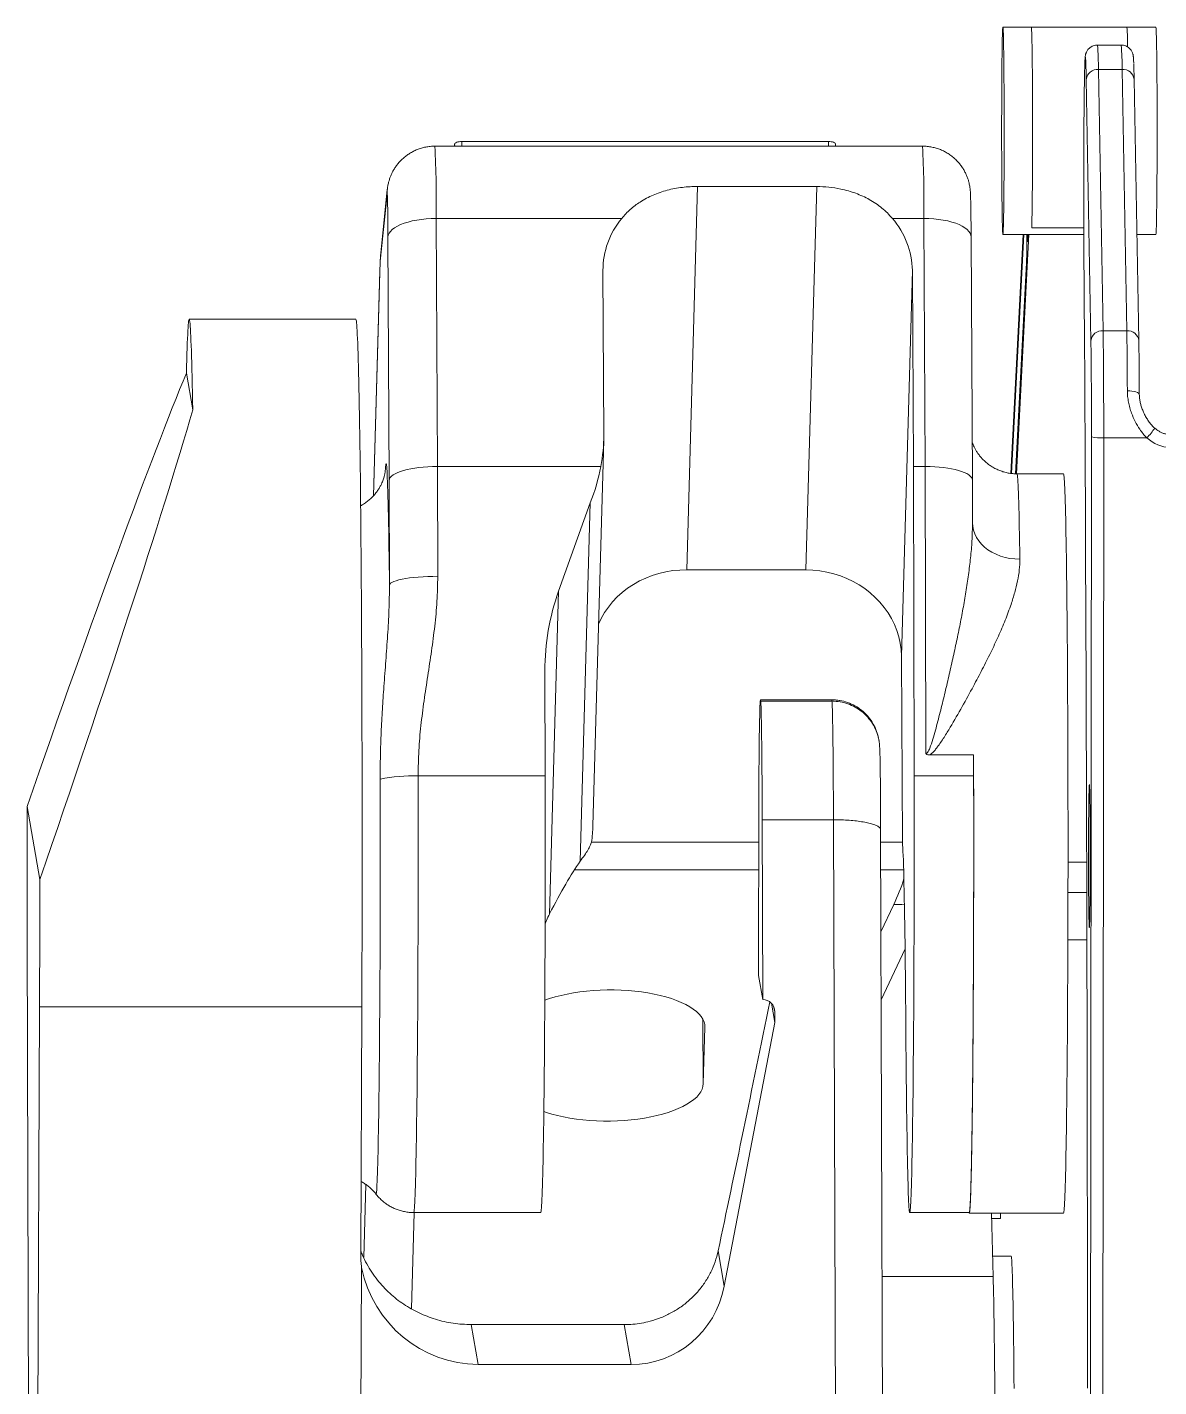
# Model space of a CAD drawing. Header units: millimetres. Extents: x 419 to 13500, y 498 to 10404.
# Drawn here: x 2276 to 2751, y 7147 to 7718 of the extents above; entities that cross this region are included whole.
import ezdxf

# ---------------------------------------------------------------- set-up
doc = ezdxf.new("R2010")
doc.units = ezdxf.units.MM
doc.header["$LTSCALE"] = 50

msp = doc.modelspace()

# ---------------------------------------------------------------- linework, layer by layer
at = {"color": 7, "linetype": 'Continuous', "lineweight": 15}
for p, q in [((2697.85, 7717.57), (2685.91, 7717.57)), ((2737.98, 7717.57), (2697.85, 7717.57)), ((2750.17, 7717.57), (2737.98, 7717.57)), ((2735.58, 7710.07), (2725.61, 7710.07)), ((2722.87, 7585.91), (2720.9, 7695.61)), ((2726.02, 7699.83), (2727.99, 7590.12)), ((2735.99, 7699.83), (2726.02, 7699.83)), ((2737.95, 7590.12), (2735.99, 7699.83)), ((2743, 7586), (2741.03, 7695.7)), ((2652.16, 7667.61), (2447.32, 7667.61)), ((2455.59, 7667.61), (2455.61, 7668.41)), ((2458.65, 7669.59), (2612.64, 7669.59)), ((2615.6, 7668.41), (2615.61, 7667.61)), ((2427.32, 7649.41), (2424.56, 7622.74)), ((2553.14, 7489.74), (2557.68, 7650.66)), ((2607.68, 7650.66), (2557.68, 7650.66)), ((2603.13, 7489.74), (2607.68, 7650.66)), ((2427.21, 7647.35), (2424.45, 7620.67)), ((2447.87, 7637.29), (2448.41, 7533.18)), ((2447.87, 7637.29), (2525.77, 7637.29)), ((2639.49, 7637.29), (2652.71, 7637.29)), ((2653.25, 7533.18), (2652.71, 7637.29)), ((2428.12, 7527.31), (2427.59, 7629.39)), ((2673.08, 7527.39), (2672.55, 7629.5)), ((2685.91, 7630.57), (2719.91, 7630.57)), ((2689.2, 7530.25), (2694.38, 7630.57)), ((2694.76, 7630.57), (2689.57, 7530.2)), ((2696.82, 7630.57), (2691.63, 7530.07)), ((2696.31, 7627.72), (2696.45, 7630.57)), ((2719.94, 7625.98), (2720.18, 7584.66)), ((2742.2, 7630.57), (2750.17, 7630.57)), ((2424.19, 7615.33), (2421.52, 7520.83)), ((2517.9, 7615.43), (2518.26, 7546.44)), ((2643.32, 7453.52), (2647.89, 7615.43)), ((2648.32, 7533.18), (2647.89, 7615.43)), ((2691.26, 7530.09), (2695.84, 7618.64)), ((2414.08, 7594.94), (2344.09, 7594.94)), ((2737.95, 7590.12), (2727.99, 7590.12)), ((2743, 7585.91), (2743, 7586)), ((2342.91, 7572.3), (2345.58, 7556.9)), ((2513.66, 7382.32), (2518.23, 7544.22)), ((2722.25, 6526.98), (2723.11, 7545.54)), ((2728.25, 7545.19), (2727.39, 6526.63)), ((2746.34, 7545.19), (2728.25, 7545.19)), ((2448.41, 7533.18), (2448.52, 7487.04)), ((2448.41, 7533.18), (2516.99, 7533.18)), ((2648.61, 7403.33), (2648.32, 7533.18)), ((2648.32, 7533.18), (2653.25, 7533.18)), ((2653.52, 7412.6), (2653.25, 7533.18)), ((2711.39, 7530.06), (2691.83, 7530.06)), ((2428.21, 7483.36), (2428.12, 7527.31)), ((2673.12, 7509.08), (2673.08, 7527.39)), ((2512.53, 7517.84), (2499.27, 7480.77)), ((2508.28, 7367.38), (2512.53, 7517.84)), ((2603.13, 7489.74), (2553.14, 7489.74)), ((2495.44, 7345.26), (2499.27, 7480.77)), ((2643.72, 7375.44), (2643.32, 7453.52)), ((2493.52, 7447.38), (2493.62, 7403.33)), ((2614, 7435.19), (2584.07, 7435.19)), ((2584.07, 7435.19), (2584.17, 7434.63)), ((2614.01, 7435.19), (2584.07, 7435.19)), ((2584.17, 7434.63), (2614.1, 7434.63)), ((2614.01, 7435.19), (2614, 7435.19)), ((2614.1, 7434.63), (2614.01, 7435.19)), ((2633.85, 7418.08), (2633.77, 7418.56)), ((2673.59, 7412.05), (2655.15, 7412.05)), ((2673.59, 7412.05), (2673.61, 7403.33)), ((2440.25, 7403.33), (2493.62, 7403.33)), ((2648.61, 7403.33), (2673.61, 7403.33)), ((2276.04, 7390.33), (2276.04, 7390.37)), ((2276.04, 7390.37), (2281.35, 7359.78)), ((2585.04, 7309.36), (2584.79, 7384.84)), ((2584.79, 7384.84), (2614.72, 7384.84)), ((2615.58, 7119.53), (2614.72, 7384.84)), ((2635.41, 7114.43), (2634.55, 7380.73)), ((2513.11, 7375.44), (2583.34, 7375.44)), ((2583.34, 7375.06), (2583.31, 7337.79)), ((2634.57, 7375.44), (2643.72, 7375.44)), ((2276.64, 7081.19), (2276.08, 7335.86)), ((2634.78, 7309.24), (2644.82, 7330.68)), ((2713.2, 7334.35), (2721.19, 7334.35)), ((2583.29, 7319.42), (2585.04, 7309.36)), ((2281.22, 7306.31), (2280.24, 7060.4)), ((2281.22, 7306.31), (2416.61, 7306.31)), ((2416.2, 7202.49), (2416.61, 7306.31)), ((2588.66, 7307.77), (2590.07, 7299.65)), ((2590.07, 7299.65), (2590.05, 7304.25)), ((2560.06, 7274.05), (2560.73, 7297.66)), ((2568.86, 7188.99), (2590.07, 7299.65)), ((2438.41, 7219.92), (2491.78, 7219.92)), ((2646.77, 7219.92), (2671.77, 7219.92)), ((2671.77, 7219.67), (2711.39, 7219.67)), ((2681.11, 7219.67), (2681.84, 7193.04)), ((2681.17, 7217.49), (2684.84, 7217.49)), ((2566.28, 7203.82), (2568.86, 7188.99)), ((2689.36, 7201.65), (2681.6, 7201.65)), ((2416.47, 7197.22), (2415.94, 7066.11)), ((2462.54, 7172.92), (2465.44, 7156.2)), ((2526.84, 7172.86), (2462.54, 7172.92)), ((2526.84, 7172.86), (2529.74, 7156.14)), ((2465.44, 7156.2), (2529.74, 7156.14))]:
    msp.add_line(p, q, dxfattribs=at)
at = {"color": 8, "linetype": 'Continuous', "lineweight": 15}
for p, q in [((2455.62, 7667.61), (2455.61, 7668.41)), ((2458.65, 7669.59), (2458.66, 7667.61)), ((2612.65, 7667.61), (2612.64, 7669.59)), ((2427.32, 7649.41), (2427.21, 7647.35)), ((2719.9, 7633.33), (2698.04, 7633.33)), ((2424.56, 7622.74), (2424.45, 7620.67)), ((2424.19, 7614.76), (2421.53, 7520.84)), ((2424.19, 7615.33), (2424.19, 7614.76)), ((2505.89, 7363.77), (2583.33, 7363.77)), ((2634.61, 7363.77), (2644.21, 7363.77)), ((2721.11, 7367.06), (2713.26, 7367.06)), ((2721.14, 7354.32), (2713.25, 7354.32)), ((2634.69, 7337.72), (2640.08, 7349.24)), ((2560.06, 7274.05), (2559.92, 7300.98)), ((2589.75, 7305.97), (2590.05, 7304.25)), ((2560.73, 7297.66), (2560.73, 7298.07)), ((2417.41, 7200.99), (2418.28, 7231.75)), ((2438.63, 7219.92), (2437.48, 7179.44)), ((2635.16, 7193.04), (2681.84, 7193.04))]:
    msp.add_line(p, q, dxfattribs=at)
at = {"color": 7, "linetype": 'Continuous', "lineweight": 15, "flags": 128}
for points in [[(2685.4, 7664.16), (2685.39, 7667.14), (2685.39, 7670.15), (2685.39, 7673.18), (2685.39, 7676.22), (2685.39, 7679.24), (2685.4, 7682.24), (2685.41, 7685.2), (2685.42, 7688.11), (2685.43, 7690.95), (2685.44, 7693.7), (2685.46, 7696.36), (2685.48, 7698.91), (2685.5, 7701.34), (2685.53, 7703.64), (2685.55, 7705.79), (2685.58, 7707.79), (2685.61, 7709.63), (2685.64, 7711.29), (2685.67, 7712.77), (2685.71, 7714.06), (2685.74, 7715.16), (2685.78, 7716.05), (2685.81, 7716.75), (2685.85, 7717.23), (2685.88, 7717.5), (2685.92, 7717.57), (2685.96, 7717.42), (2685.99, 7717.05), (2686.03, 7716.48), (2686.07, 7715.71), (2686.1, 7714.73), (2686.13, 7713.55), (2686.17, 7712.18), (2686.2, 7710.62), (2686.23, 7708.89), (2686.26, 7706.98), (2686.28, 7704.92), (2686.31, 7702.71), (2686.33, 7700.35), (2686.35, 7697.87), (2686.37, 7695.27), (2686.39, 7692.57), (2686.4, 7689.78), (2686.42, 7686.91), (2686.43, 7683.98), (2686.43, 7681), (2686.44, 7677.99), (2686.44, 7674.96), (2686.44, 7671.92), (2686.44, 7668.9), (2686.43, 7665.9), (2686.42, 7662.94), (2686.41, 7660.03), (2686.4, 7657.19), (2686.38, 7654.44), (2686.37, 7651.78), (2686.35, 7649.23), (2686.32, 7646.8), (2686.3, 7644.5), (2686.27, 7642.34), (2686.25, 7640.35), (2686.22, 7638.51), (2686.19, 7636.85), (2686.15, 7635.37), (2686.12, 7634.08), (2686.09, 7632.98), (2686.05, 7632.09), (2686.02, 7631.39), (2685.98, 7630.91), (2685.94, 7630.64), (2685.91, 7630.57), (2685.87, 7630.72), (2685.83, 7631.09), (2685.8, 7631.66), (2685.76, 7632.43), (2685.73, 7633.41), (2685.69, 7634.59), (2685.66, 7635.96), (2685.63, 7637.52), (2685.6, 7639.25), (2685.57, 7641.15), (2685.54, 7643.22), (2685.52, 7645.43), (2685.49, 7647.79), (2685.47, 7650.27), (2685.45, 7652.87), (2685.44, 7655.57), (2685.42, 7658.36), (2685.41, 7661.23), (2685.4, 7664.16)], [(2697.85, 7717.57), (2697.88, 7717.52), (2697.91, 7717.27), (2697.95, 7716.8), (2697.99, 7716.12), (2698.02, 7715.24), (2698.06, 7714.16), (2698.09, 7712.87), (2698.12, 7711.4), (2698.15, 7709.74), (2698.18, 7707.91), (2698.21, 7705.91), (2698.24, 7703.76), (2698.26, 7701.46), (2698.28, 7699.02), (2698.3, 7696.46), (2698.32, 7693.8), (2698.34, 7691.03), (2698.35, 7688.18), (2698.36, 7685.27), (2698.37, 7682.29), (2698.37, 7679.28), (2698.38, 7676.24), (2698.38, 7673.19), (2698.37, 7670.15), (2698.37, 7667.12), (2698.36, 7664.13), (2698.35, 7661.19), (2698.34, 7658.31), (2698.33, 7655.5), (2698.31, 7652.79), (2698.29, 7650.19), (2698.27, 7647.7), (2698.25, 7645.34), (2698.22, 7643.12), (2698.19, 7641.05), (2698.16, 7639.15), (2698.13, 7637.42), (2698.1, 7635.87), (2698.07, 7634.5), (2698.04, 7633.33)], [(2697.85, 7717.57), (2697.88, 7717.52), (2697.91, 7717.27), (2697.95, 7716.8), (2697.99, 7716.12), (2698.02, 7715.24), (2698.06, 7714.16), (2698.09, 7712.87), (2698.12, 7711.4), (2698.15, 7709.74), (2698.18, 7707.91), (2698.21, 7705.91), (2698.24, 7703.76), (2698.26, 7701.46), (2698.28, 7699.02), (2698.3, 7696.47), (2698.32, 7693.8), (2698.34, 7691.03), (2698.35, 7688.18), (2698.36, 7685.27), (2698.37, 7682.29), (2698.37, 7679.28), (2698.38, 7676.24), (2698.38, 7673.19), (2698.37, 7670.15), (2698.37, 7667.12), (2698.36, 7664.13), (2698.35, 7661.19), (2698.34, 7658.31), (2698.33, 7655.5), (2698.31, 7652.79), (2698.29, 7650.19), (2698.27, 7647.7), (2698.25, 7645.34), (2698.22, 7643.12), (2698.19, 7641.05), (2698.16, 7639.15), (2698.13, 7637.42), (2698.1, 7635.87), (2698.07, 7634.5), (2698.04, 7633.33)], [(2750.17, 7717.57), (2750.18, 7717.57), (2750.22, 7717.42), (2750.25, 7717.05), (2750.29, 7716.48), (2750.32, 7715.71), (2750.36, 7714.73), (2750.39, 7713.55), (2750.42, 7712.18), (2750.46, 7710.62), (2750.49, 7708.89), (2750.52, 7706.98), (2750.54, 7704.92), (2750.57, 7702.71), (2750.59, 7700.35), (2750.61, 7697.87), (2750.63, 7695.27), (2750.65, 7692.57), (2750.66, 7689.78), (2750.67, 7686.91), (2750.68, 7683.98), (2750.69, 7681), (2750.69, 7677.99), (2750.7, 7674.96), (2750.7, 7671.92), (2750.69, 7668.9), (2750.69, 7665.9), (2750.68, 7662.94), (2750.67, 7660.03), (2750.66, 7657.19), (2750.64, 7654.44), (2750.62, 7651.78), (2750.6, 7649.23), (2750.58, 7646.8), (2750.56, 7644.5), (2750.53, 7642.34), (2750.5, 7640.35), (2750.47, 7638.51), (2750.44, 7636.85), (2750.41, 7635.37), (2750.38, 7634.08), (2750.34, 7632.98), (2750.31, 7632.09), (2750.27, 7631.39), (2750.24, 7630.91), (2750.2, 7630.64), (2750.17, 7630.57)], [(2720.29, 7701.17), (2720.27, 7700.56), (2720.23, 7699.12), (2720.2, 7697.48), (2720.16, 7695.67), (2720.13, 7693.67), (2720.1, 7691.5), (2720.07, 7689.18), (2720.04, 7686.7), (2720.01, 7684.08), (2719.99, 7681.33), (2719.96, 7678.45), (2719.94, 7675.47), (2719.93, 7672.39), (2719.91, 7669.22), (2719.9, 7665.98), (2719.89, 7662.67), (2719.88, 7659.32), (2719.87, 7655.93), (2719.87, 7652.51), (2719.87, 7649.09), (2719.87, 7645.67), (2719.88, 7642.27), (2719.88, 7638.9), (2719.89, 7635.57), (2719.9, 7632.3), (2719.92, 7629.1), (2719.94, 7625.98)], [(2455.61, 7668.41), (2455.68, 7668.64), (2455.86, 7668.86), (2456.14, 7669.07), (2456.52, 7669.25), (2456.98, 7669.39), (2457.5, 7669.5), (2458.06, 7669.57), (2458.65, 7669.59)], [(2612.64, 7669.59), (2613.22, 7669.57), (2613.78, 7669.5), (2614.3, 7669.39), (2614.75, 7669.25), (2615.12, 7669.07), (2615.39, 7668.86), (2615.55, 7668.64), (2615.6, 7668.41)], [(2427.59, 7629.39), (2427.57, 7631.7), (2427.56, 7633.9), (2427.54, 7635.99), (2427.52, 7637.94), (2427.5, 7639.74), (2427.47, 7641.38), (2427.45, 7642.85), (2427.42, 7644.13), (2427.39, 7645.22), (2427.37, 7646.11), (2427.34, 7646.79), (2427.31, 7647.25), (2427.27, 7647.5), (2427.24, 7647.53), (2427.21, 7647.35)], [(2447.87, 7637.29), (2445.78, 7637.25), (2443.7, 7637.12), (2441.66, 7636.9), (2439.69, 7636.61), (2437.81, 7636.23), (2436.04, 7635.78), (2434.39, 7635.26), (2432.89, 7634.68), (2431.55, 7634.03), (2430.39, 7633.34), (2429.41, 7632.6), (2428.64, 7631.83), (2428.07, 7631.03), (2427.72, 7630.22), (2427.59, 7629.39)], [(2696.19, 7630.57), (2696.2, 7629.83), (2696.22, 7628.92), (2696.23, 7628.22), (2696.25, 7627.74), (2696.27, 7627.49), (2696.29, 7627.49), (2696.31, 7627.72)], [(2342.91, 7572.3), (2342.99, 7575.22), (2343.06, 7577.94), (2343.14, 7580.47), (2343.22, 7582.81), (2343.3, 7584.94), (2343.38, 7586.87), (2343.46, 7588.6), (2343.54, 7590.12), (2343.62, 7591.44), (2343.7, 7592.55), (2343.78, 7593.44), (2343.86, 7594.13), (2343.94, 7594.61), (2344.03, 7594.87), (2344.11, 7594.93), (2344.19, 7594.77), (2344.27, 7594.4), (2344.36, 7593.82), (2344.44, 7593.03), (2344.52, 7592.03), (2344.6, 7590.82), (2344.68, 7589.41), (2344.76, 7587.78), (2344.84, 7585.96), (2344.92, 7583.93), (2345, 7581.69), (2345.07, 7579.26), (2345.15, 7576.64), (2345.23, 7573.82), (2345.3, 7570.8), (2345.37, 7567.6), (2345.44, 7564.22), (2345.51, 7560.65), (2345.58, 7556.9)], [(2416.61, 7306.31), (2416.63, 7312.84), (2416.66, 7319.43), (2416.68, 7326.07), (2416.69, 7332.76), (2416.71, 7339.49), (2416.72, 7346.25), (2416.73, 7353.05), (2416.74, 7359.86), (2416.74, 7366.69), (2416.74, 7373.53), (2416.74, 7380.36), (2416.74, 7387.2), (2416.73, 7394.02), (2416.72, 7400.82), (2416.71, 7407.6), (2416.7, 7414.34), (2416.68, 7421.05), (2416.66, 7427.72), (2416.64, 7434.33), (2416.62, 7440.89), (2416.59, 7447.38), (2416.57, 7453.8), (2416.54, 7460.14), (2416.5, 7466.41), (2416.47, 7472.58), (2416.43, 7478.66), (2416.39, 7484.64), (2416.35, 7490.52), (2416.3, 7496.28), (2416.25, 7501.93), (2416.21, 7507.45), (2416.16, 7512.85), (2416.1, 7518.11), (2416.05, 7523.23), (2415.99, 7528.21), (2415.93, 7533.04), (2415.87, 7537.72), (2415.81, 7542.24), (2415.75, 7546.6), (2415.68, 7550.8), (2415.61, 7554.82), (2415.55, 7558.67), (2415.48, 7562.34), (2415.41, 7565.84), (2415.33, 7569.14), (2415.26, 7572.26), (2415.18, 7575.19), (2415.11, 7577.92), (2415.03, 7580.46), (2414.95, 7582.8), (2414.88, 7584.94), (2414.8, 7586.88), (2414.72, 7588.61), (2414.64, 7590.14), (2414.56, 7591.45), (2414.47, 7592.56), (2414.39, 7593.46), (2414.31, 7594.14), (2414.23, 7594.62), (2414.14, 7594.88), (2414.08, 7594.94)], [(2727.99, 7590.12), (2728.02, 7588.2), (2728.05, 7586.12), (2728.08, 7583.87), (2728.1, 7581.48), (2728.13, 7578.94), (2728.15, 7576.27), (2728.17, 7573.49), (2728.19, 7570.59), (2728.21, 7567.61), (2728.22, 7564.54), (2728.23, 7561.41), (2728.24, 7558.22), (2728.25, 7554.99), (2728.25, 7551.73), (2728.25, 7548.46), (2728.25, 7545.19)], [(2738.19, 7564.95), (2738.17, 7568.29), (2738.15, 7571.54), (2738.13, 7574.67), (2738.11, 7577.67), (2738.08, 7580.51), (2738.05, 7583.19), (2738.02, 7585.7), (2737.99, 7588.01), (2737.95, 7590.12)], [(2720.18, 7584.66), (2720.26, 7571.46), (2720.33, 7558.16), (2720.4, 7544.78), (2720.47, 7531.31), (2720.54, 7517.76), (2720.6, 7504.13), (2720.67, 7490.42), (2720.73, 7476.64), (2720.78, 7462.79), (2720.84, 7448.87), (2720.89, 7434.88), (2720.94, 7420.84), (2720.99, 7406.73), (2721.03, 7392.57), (2721.08, 7378.36), (2721.12, 7364.1), (2721.15, 7349.79), (2721.19, 7335.43), (2721.22, 7321.04), (2721.25, 7306.61), (2721.28, 7292.14), (2721.3, 7277.64), (2721.33, 7263.11), (2721.35, 7248.56), (2721.36, 7233.99), (2721.38, 7219.4), (2721.39, 7204.79), (2721.4, 7190.16), (2721.41, 7175.53), (2721.41, 7160.89), (2721.41, 7146.25)], [(2723.11, 7545.54), (2723.11, 7548.68), (2723.11, 7551.81), (2723.11, 7554.93), (2723.1, 7558.01), (2723.09, 7561.06), (2723.08, 7564.04), (2723.06, 7566.94), (2723.05, 7569.76), (2723.03, 7572.48), (2723.01, 7575.08), (2722.98, 7577.55), (2722.96, 7579.87), (2722.93, 7582.05), (2722.9, 7584.07), (2722.87, 7585.91)], [(2743, 7585.91), (2743.03, 7584.01), (2743.06, 7581.93), (2743.09, 7579.68), (2743.12, 7577.27), (2743.14, 7574.72), (2743.16, 7572.03), (2743.18, 7569.22), (2743.2, 7566.3), (2743.21, 7563.29)], [(2743.21, 7563.29), (2743.12, 7563.61), (2742.85, 7563.92), (2742.39, 7564.21), (2741.76, 7564.46), (2741, 7564.67), (2740.13, 7564.82), (2739.18, 7564.91), (2738.19, 7564.95)], [(2711.39, 7530.06), (2711.43, 7530.03), (2711.5, 7529.8), (2711.56, 7529.37), (2711.63, 7528.72), (2711.7, 7527.86), (2711.77, 7526.8), (2711.84, 7525.52), (2711.9, 7524.04), (2711.97, 7522.36), (2712.04, 7520.48), (2712.1, 7518.39), (2712.16, 7516.11), (2712.23, 7513.64), (2712.29, 7510.98), (2712.35, 7508.13), (2712.41, 7505.1), (2712.47, 7501.89), (2712.52, 7498.51), (2712.58, 7494.96), (2712.63, 7491.25), (2712.68, 7487.37), (2712.73, 7483.35), (2712.78, 7479.17), (2712.82, 7474.85), (2712.87, 7470.4), (2712.91, 7465.82), (2712.95, 7461.11), (2712.98, 7456.28), (2713.02, 7451.34), (2713.05, 7446.3), (2713.08, 7441.16), (2713.11, 7435.93), (2713.14, 7430.62), (2713.16, 7425.23), (2713.18, 7419.77), (2713.2, 7414.25), (2713.22, 7408.67), (2713.23, 7403.05), (2713.24, 7397.4), (2713.25, 7391.71), (2713.26, 7385.99), (2713.26, 7380.27), (2713.26, 7374.53), (2713.26, 7368.8), (2713.26, 7363.07), (2713.25, 7357.36), (2713.24, 7351.68), (2713.23, 7346.02), (2713.22, 7340.41), (2713.2, 7334.84), (2713.18, 7329.32), (2713.16, 7323.87), (2713.14, 7318.49), (2713.11, 7313.19), (2713.08, 7307.97), (2713.05, 7302.84), (2713.02, 7297.81), (2712.98, 7292.88), (2712.94, 7288.07), (2712.9, 7283.37), (2712.86, 7278.81), (2712.82, 7274.37), (2712.77, 7270.07), (2712.72, 7265.91), (2712.67, 7261.9), (2712.62, 7258.04), (2712.57, 7254.35), (2712.51, 7250.82), (2712.46, 7247.46), (2712.4, 7244.27), (2712.34, 7241.26), (2712.28, 7238.43), (2712.22, 7235.79), (2712.16, 7233.34), (2712.09, 7231.09), (2712.03, 7229.03), (2711.96, 7227.16), (2711.9, 7225.5), (2711.83, 7224.05), (2711.76, 7222.8), (2711.69, 7221.76), (2711.63, 7220.92), (2711.56, 7220.3), (2711.49, 7219.89), (2711.42, 7219.69), (2711.39, 7219.67)], [(2553.14, 7489.74), (2550.16, 7489.67), (2547.2, 7489.41), (2544.28, 7488.94), (2541.4, 7488.26), (2538.58, 7487.39), (2535.85, 7486.32), (2533.21, 7485.07), (2530.68, 7483.64), (2528.28, 7482.04), (2526.02, 7480.27), (2523.91, 7478.35), (2521.97, 7476.29), (2520.2, 7474.1), (2518.61, 7471.79), (2517.22, 7469.38), (2516.05, 7466.91)], [(2643.32, 7453.52), (2643.15, 7456.24), (2642.76, 7458.94), (2642.16, 7461.61), (2641.34, 7464.23), (2640.32, 7466.79), (2639.09, 7469.28), (2637.66, 7471.67), (2636.05, 7473.96), (2634.26, 7476.14), (2632.3, 7478.19), (2630.18, 7480.1), (2627.91, 7481.86), (2625.51, 7483.47), (2622.98, 7484.9), (2620.35, 7486.16), (2617.62, 7487.24), (2614.82, 7488.13), (2611.95, 7488.83), (2609.04, 7489.33), (2606.09, 7489.64), (2603.13, 7489.74)], [(2448.52, 7487.04), (2446.42, 7487.02), (2444.34, 7486.96), (2442.31, 7486.86), (2440.34, 7486.73), (2438.45, 7486.55), (2436.68, 7486.34), (2435.03, 7486.1), (2433.53, 7485.82), (2432.19, 7485.52), (2431.02, 7485.2), (2430.05, 7484.86), (2429.27, 7484.5), (2428.7, 7484.12), (2428.35, 7483.74), (2428.21, 7483.36)], [(2584.07, 7435.19), (2584.03, 7435.09), (2583.99, 7434.77), (2583.94, 7434.23), (2583.9, 7433.47), (2583.86, 7432.51), (2583.82, 7431.33), (2583.78, 7429.94), (2583.74, 7428.36), (2583.7, 7426.57), (2583.66, 7424.61), (2583.62, 7422.46), (2583.59, 7420.13), (2583.56, 7417.64), (2583.53, 7415), (2583.5, 7412.21), (2583.47, 7409.28), (2583.45, 7406.23), (2583.43, 7403.06), (2583.41, 7399.79), (2583.39, 7396.43), (2583.38, 7392.99), (2583.37, 7389.48), (2583.36, 7385.92), (2583.35, 7382.32), (2583.34, 7378.7), (2583.34, 7375.06)], [(2584.79, 7384.84), (2584.78, 7388.41), (2584.77, 7391.94), (2584.76, 7395.4), (2584.74, 7398.78), (2584.72, 7402.08), (2584.7, 7405.28), (2584.68, 7408.37), (2584.65, 7411.33), (2584.63, 7414.17), (2584.6, 7416.86), (2584.56, 7419.39), (2584.53, 7421.77), (2584.5, 7423.97), (2584.46, 7426), (2584.42, 7427.83), (2584.38, 7429.48), (2584.34, 7430.93), (2584.3, 7432.17), (2584.26, 7433.2), (2584.22, 7434.02), (2584.17, 7434.63)], [(2614.72, 7384.84), (2614.71, 7388.41), (2614.7, 7391.94), (2614.69, 7395.4), (2614.67, 7398.78), (2614.66, 7402.08), (2614.63, 7405.28), (2614.61, 7408.37), (2614.59, 7411.33), (2614.56, 7414.17), (2614.53, 7416.86), (2614.5, 7419.39), (2614.46, 7421.77), (2614.43, 7423.97), (2614.39, 7426), (2614.35, 7427.83), (2614.31, 7429.48), (2614.27, 7430.93), (2614.23, 7432.17), (2614.19, 7433.2), (2614.15, 7434.02), (2614.1, 7434.63)], [(2673.59, 7412.05), (2673.6, 7406.44), (2673.62, 7400.77), (2673.63, 7395.08), (2673.63, 7389.35), (2673.64, 7383.61), (2673.64, 7377.85), (2673.64, 7372.09), (2673.64, 7366.33), (2673.63, 7360.59), (2673.63, 7354.86), (2673.62, 7349.16), (2673.6, 7343.5), (2673.59, 7337.88), (2673.57, 7332.31), (2673.55, 7326.8), (2673.53, 7321.36), (2673.5, 7315.99), (2673.47, 7310.7), (2673.44, 7305.5), (2673.41, 7300.39), (2673.38, 7295.39), (2673.34, 7290.5), (2673.3, 7285.72), (2673.26, 7281.07), (2673.22, 7276.55), (2673.17, 7272.16), (2673.13, 7267.91), (2673.08, 7263.81), (2673.03, 7259.86), (2672.97, 7256.07), (2672.92, 7252.45), (2672.86, 7248.99), (2672.81, 7245.71), (2672.75, 7242.61), (2672.69, 7239.68), (2672.63, 7236.95), (2672.56, 7234.4), (2672.5, 7232.05), (2672.44, 7229.89), (2672.37, 7227.94), (2672.3, 7226.18), (2672.24, 7224.63), (2672.17, 7223.29), (2672.1, 7222.16), (2672.03, 7221.24), (2671.96, 7220.53), (2671.89, 7220.03), (2671.82, 7219.74), (2671.75, 7219.67), (2671.68, 7219.82), (2671.66, 7219.92)], [(2493.62, 7403.33), (2493.63, 7397.66), (2493.64, 7391.96), (2493.65, 7386.24), (2493.65, 7380.5), (2493.65, 7374.76), (2493.65, 7369.01), (2493.65, 7363.27), (2493.64, 7357.55), (2493.63, 7351.85), (2493.62, 7346.19), (2493.61, 7340.56), (2493.59, 7334.98), (2493.57, 7329.45), (2493.55, 7323.99), (2493.52, 7318.6), (2493.5, 7313.29), (2493.47, 7308.06), (2493.44, 7302.92), (2493.4, 7297.88), (2493.37, 7292.94), (2493.33, 7288.12), (2493.29, 7283.42), (2493.25, 7278.85), (2493.2, 7274.4), (2493.16, 7270.1), (2493.11, 7265.94), (2493.06, 7261.93), (2493.01, 7258.07), (2492.96, 7254.37), (2492.9, 7250.85), (2492.85, 7247.49), (2492.79, 7244.3), (2492.73, 7241.3), (2492.67, 7238.48), (2492.61, 7235.85), (2492.54, 7233.4), (2492.48, 7231.16), (2492.41, 7229.11), (2492.35, 7227.26), (2492.28, 7225.61), (2492.21, 7224.17), (2492.15, 7222.94), (2492.08, 7221.92), (2492.01, 7221.1), (2491.94, 7220.5), (2491.87, 7220.11), (2491.8, 7219.94), (2491.78, 7219.92)], [(2645.13, 7299.59), (2645.17, 7294.62), (2645.2, 7289.76), (2645.24, 7285.02), (2645.28, 7280.4), (2645.33, 7275.91), (2645.37, 7271.56), (2645.42, 7267.34), (2645.47, 7263.28), (2645.52, 7259.37), (2645.57, 7255.62), (2645.63, 7252.03), (2645.68, 7248.62), (2645.74, 7245.37), (2645.8, 7242.31), (2645.86, 7239.42), (2645.92, 7236.73), (2645.98, 7234.22), (2646.05, 7231.9), (2646.11, 7229.79), (2646.18, 7227.87), (2646.24, 7226.15), (2646.31, 7224.64), (2646.38, 7223.34), (2646.45, 7222.24), (2646.51, 7221.36), (2646.58, 7220.68), (2646.65, 7220.22), (2646.72, 7219.97), (2646.79, 7219.94), (2646.86, 7220.11), (2646.93, 7220.5), (2647, 7221.1), (2647.07, 7221.92), (2647.14, 7222.94), (2647.2, 7224.17), (2647.27, 7225.61), (2647.34, 7227.26), (2647.4, 7229.11), (2647.47, 7231.16), (2647.53, 7233.4), (2647.59, 7235.85), (2647.66, 7238.48), (2647.72, 7241.3), (2647.78, 7244.3), (2647.83, 7247.49), (2647.89, 7250.85), (2647.95, 7254.37), (2648, 7258.07), (2648.05, 7261.93), (2648.1, 7265.94), (2648.15, 7270.1), (2648.19, 7274.4), (2648.24, 7278.85), (2648.28, 7283.42), (2648.32, 7288.12), (2648.36, 7292.94), (2648.39, 7297.88), (2648.43, 7302.92), (2648.46, 7308.06), (2648.49, 7313.29), (2648.51, 7318.6), (2648.54, 7323.99), (2648.56, 7329.45), (2648.58, 7334.98), (2648.59, 7340.56), (2648.61, 7346.19), (2648.62, 7351.85), (2648.63, 7357.55), (2648.64, 7363.27), (2648.64, 7369.01), (2648.64, 7374.76), (2648.64, 7380.5), (2648.64, 7386.24), (2648.63, 7391.96), (2648.62, 7397.66), (2648.61, 7403.33)], [(2673.61, 7403.33), (2673.62, 7397.66), (2673.63, 7391.96), (2673.63, 7386.24), (2673.64, 7380.5), (2673.64, 7374.76), (2673.64, 7369.01), (2673.63, 7363.27), (2673.63, 7357.55), (2673.62, 7351.85), (2673.61, 7346.19), (2673.59, 7340.56), (2673.58, 7334.98), (2673.56, 7329.45), (2673.54, 7323.99), (2673.51, 7318.6), (2673.48, 7313.29), (2673.46, 7308.06), (2673.42, 7302.92), (2673.39, 7297.88), (2673.36, 7292.94), (2673.32, 7288.12), (2673.28, 7283.42), (2673.24, 7278.85), (2673.19, 7274.4), (2673.15, 7270.1), (2673.1, 7265.94), (2673.05, 7261.93), (2673, 7258.07), (2672.94, 7254.37), (2672.89, 7250.85), (2672.83, 7247.49), (2672.77, 7244.3), (2672.72, 7241.3), (2672.65, 7238.48), (2672.59, 7235.85), (2672.53, 7233.4), (2672.47, 7231.16), (2672.4, 7229.11), (2672.34, 7227.26), (2672.27, 7225.61), (2672.2, 7224.17), (2672.13, 7222.94), (2672.07, 7221.92), (2672, 7221.1), (2671.93, 7220.5), (2671.86, 7220.11), (2671.79, 7219.94), (2671.77, 7219.92)], [(2722.6, 7367.54), (2722.6, 7370.05), (2722.6, 7372.56), (2722.59, 7375.05), (2722.59, 7377.5), (2722.58, 7379.89), (2722.57, 7382.22), (2722.55, 7384.45), (2722.54, 7386.58), (2722.52, 7388.59), (2722.5, 7390.47), (2722.47, 7392.2), (2722.45, 7393.78), (2722.43, 7395.18), (2722.4, 7396.41), (2722.37, 7397.44), (2722.34, 7398.28), (2722.31, 7398.93), (2722.28, 7399.36), (2722.25, 7399.59), (2722.22, 7399.6), (2722.19, 7399.41), (2722.16, 7399.01), (2722.13, 7398.4), (2722.1, 7397.59), (2722.08, 7396.58), (2722.05, 7395.39), (2722.02, 7394.01), (2722, 7392.46), (2721.98, 7390.75), (2721.96, 7388.9), (2721.94, 7386.91), (2721.92, 7384.79), (2721.91, 7382.57), (2721.9, 7380.26), (2721.89, 7377.88), (2721.88, 7375.44), (2721.88, 7372.95), (2721.87, 7370.45), (2721.87, 7367.94), (2721.88, 7365.44), (2721.88, 7362.96), (2721.89, 7360.54), (2721.9, 7358.18), (2721.91, 7355.9), (2721.93, 7353.71), (2721.95, 7351.64), (2721.96, 7349.7), (2721.99, 7347.89), (2722.01, 7346.23), (2722.03, 7344.74), (2722.06, 7343.43), (2722.09, 7342.3), (2722.11, 7341.36), (2722.14, 7340.61), (2722.17, 7340.08), (2722.2, 7339.74), (2722.23, 7339.62), (2722.26, 7339.71), (2722.29, 7340.01), (2722.32, 7340.52), (2722.35, 7341.23), (2722.38, 7342.14), (2722.41, 7343.24), (2722.43, 7344.53), (2722.46, 7345.99), (2722.48, 7347.62), (2722.5, 7349.4), (2722.52, 7351.33), (2722.54, 7353.38), (2722.56, 7355.55), (2722.57, 7357.82), (2722.58, 7360.16), (2722.59, 7362.58), (2722.59, 7365.04), (2722.6, 7367.54)], [(2276.08, 7335.86), (2276.06, 7342.61), (2276.05, 7349.38), (2276.05, 7356.19), (2276.04, 7363), (2276.04, 7369.84), (2276.04, 7376.67), (2276.04, 7383.51), (2276.04, 7390.33)], [(2643.72, 7375.44), (2643.8, 7374.37), (2643.87, 7373.06), (2643.94, 7371.54), (2644.01, 7369.79), (2644.09, 7367.83), (2644.16, 7365.65), (2644.23, 7363.26), (2644.29, 7360.66), (2644.36, 7357.86), (2644.43, 7354.85), (2644.49, 7351.64), (2644.56, 7348.25), (2644.62, 7344.66), (2644.68, 7340.89), (2644.74, 7336.94), (2644.79, 7332.82), (2644.85, 7328.53), (2644.9, 7324.08), (2644.95, 7319.47), (2645, 7314.71), (2645.04, 7309.8), (2645.09, 7304.76), (2645.13, 7299.59)], [(2281.35, 7359.78), (2281.34, 7352.97), (2281.33, 7346.19), (2281.32, 7339.44), (2281.3, 7332.72), (2281.29, 7326.04), (2281.27, 7319.41), (2281.24, 7312.83), (2281.22, 7306.31)], [(2583.31, 7337.79), (2583.31, 7335.49), (2583.31, 7333.19), (2583.31, 7330.89), (2583.3, 7328.59), (2583.3, 7326.3), (2583.3, 7324), (2583.29, 7321.71), (2583.29, 7319.42)], [(2560.73, 7297.66), (2560.66, 7298.81), (2560.37, 7299.95), (2559.87, 7301.08), (2559.16, 7302.19), (2558.25, 7303.28), (2557.14, 7304.34), (2555.83, 7305.36), (2554.34, 7306.34), (2552.66, 7307.28), (2550.82, 7308.16), (2548.81, 7308.99), (2546.66, 7309.76), (2544.37, 7310.46), (2541.95, 7311.09), (2539.42, 7311.66), (2536.79, 7312.14), (2534.07, 7312.56), (2531.28, 7312.89), (2528.44, 7313.14), (2525.55, 7313.3), (2522.64, 7313.39), (2519.72, 7313.39), (2516.8, 7313.3), (2513.91, 7313.14), (2511.05, 7312.89), (2508.24, 7312.56), (2505.5, 7312.14), (2502.84, 7311.66), (2500.28, 7311.09), (2497.82, 7310.46), (2495.49, 7309.76), (2493.47, 7309.06)], [(2493.07, 7262.32), (2494.14, 7261.95), (2496.43, 7261.25), (2498.85, 7260.62), (2501.38, 7260.05), (2504.01, 7259.57), (2506.73, 7259.15), (2509.52, 7258.82), (2512.36, 7258.57), (2515.25, 7258.41), (2518.16, 7258.32), (2521.08, 7258.32), (2524, 7258.41), (2526.89, 7258.57), (2529.75, 7258.82), (2532.56, 7259.15), (2535.3, 7259.57), (2537.96, 7260.05), (2540.52, 7260.62), (2542.98, 7261.25), (2545.31, 7261.95), (2547.51, 7262.72), (2549.56, 7263.55), (2551.45, 7264.43), (2553.18, 7265.37), (2554.73, 7266.35), (2556.09, 7267.37), (2557.27, 7268.43), (2558.24, 7269.52), (2559.01, 7270.63), (2559.57, 7271.76), (2559.92, 7272.9), (2560.06, 7274.05)], [(2689.36, 7201.65), (2689.41, 7201.55), (2689.48, 7201.24), (2689.54, 7200.72), (2689.6, 7200), (2689.66, 7199.07), (2689.72, 7197.93), (2689.78, 7196.59), (2689.84, 7195.04), (2689.89, 7193.3), (2689.95, 7191.36), (2690.01, 7189.23), (2690.06, 7186.91), (2690.11, 7184.41), (2690.17, 7181.72), (2690.22, 7178.86), (2690.27, 7175.83), (2690.31, 7172.63), (2690.36, 7169.27), (2690.4, 7165.76), (2690.45, 7162.09), (2690.49, 7158.29), (2690.53, 7154.34), (2690.56, 7150.27), (2690.6, 7146.08)], [(2681.84, 7193.04), (2681.89, 7190.86), (2681.95, 7188.49), (2682, 7185.94), (2682.06, 7183.2), (2682.11, 7180.28), (2682.16, 7177.19), (2682.21, 7173.94), (2682.25, 7170.52), (2682.3, 7166.94), (2682.34, 7163.22), (2682.38, 7159.35), (2682.42, 7155.34), (2682.46, 7151.2), (2682.49, 7146.94), (2682.53, 7142.57)]]:
    msp.add_lwpolyline(points, dxfattribs=at)
at = {"color": 8, "linetype": 'Continuous', "lineweight": 15, "flags": 128}
for points in [[(2720.69, 7703.35), (2720.68, 7703.68), (2720.64, 7704.32), (2720.6, 7704.75), (2720.55, 7704.96), (2720.51, 7704.96), (2720.47, 7704.75), (2720.43, 7704.33), (2720.39, 7703.7), (2720.35, 7702.86), (2720.31, 7701.81), (2720.29, 7701.17)], [(2652.71, 7637.29), (2654.81, 7637.25), (2656.88, 7637.12), (2658.9, 7636.9), (2660.85, 7636.61), (2662.71, 7636.23), (2664.46, 7635.78), (2666.08, 7635.26), (2667.55, 7634.68), (2668.85, 7634.03), (2669.98, 7633.34), (2670.91, 7632.6), (2671.64, 7631.83), (2672.16, 7631.03), (2672.47, 7630.22), (2672.55, 7629.5)], [(2426.39, 7530.8), (2426.42, 7531.21), (2426.49, 7532.26), (2426.56, 7533.1), (2426.63, 7533.73), (2426.7, 7534.15), (2426.77, 7534.35), (2426.84, 7534.35), (2426.91, 7534.13), (2426.98, 7533.7), (2427.05, 7533.05), (2427.12, 7532.2), (2427.19, 7531.13), (2427.26, 7529.86), (2427.32, 7528.38), (2427.39, 7526.7), (2427.46, 7524.81), (2427.52, 7522.72), (2427.59, 7520.44), (2427.65, 7517.96), (2427.72, 7515.29), (2427.78, 7512.44), (2427.84, 7509.4), (2427.9, 7506.18), (2427.95, 7502.79), (2428.01, 7499.22), (2428.06, 7495.49), (2428.12, 7491.6), (2428.17, 7487.55), (2428.21, 7483.36)], [(2691.83, 7530.06), (2691.87, 7530.02), (2691.94, 7529.78), (2692.01, 7529.32), (2692.08, 7528.65), (2692.15, 7527.77), (2692.22, 7526.67), (2692.29, 7525.37), (2692.36, 7523.85), (2692.42, 7522.13), (2692.49, 7520.21), (2692.55, 7518.08), (2692.62, 7515.75), (2692.68, 7513.23), (2692.74, 7510.52), (2692.8, 7507.62), (2692.86, 7504.54), (2692.92, 7501.27), (2692.98, 7497.83), (2693.03, 7494.22)], [(2673.12, 7509.32), (2673.21, 7508.04), (2673.53, 7506.44), (2674.05, 7504.88), (2674.79, 7503.38), (2675.73, 7501.94), (2676.86, 7500.58), (2678.17, 7499.33), (2679.64, 7498.18), (2681.27, 7497.17), (2683.02, 7496.29), (2684.88, 7495.55), (2686.84, 7494.98), (2688.86, 7494.56), (2690.93, 7494.31), (2693.03, 7494.22)], [(2440.25, 7403.33), (2440.27, 7397.66), (2440.27, 7391.96), (2440.28, 7386.24), (2440.28, 7380.5), (2440.29, 7374.76), (2440.28, 7369.01), (2440.28, 7363.27), (2440.27, 7357.55), (2440.27, 7351.85), (2440.25, 7346.19), (2440.24, 7340.56), (2440.22, 7334.98), (2440.2, 7329.45), (2440.18, 7323.99), (2440.16, 7318.6), (2440.13, 7313.29), (2440.1, 7308.06), (2440.07, 7302.92), (2440.04, 7297.88), (2440, 7292.94), (2439.96, 7288.12), (2439.92, 7283.42), (2439.88, 7278.85), (2439.84, 7274.4), (2439.79, 7270.1), (2439.74, 7265.94), (2439.7, 7261.93), (2439.64, 7258.07), (2439.59, 7254.37), (2439.54, 7250.85), (2439.48, 7247.49), (2439.42, 7244.3), (2439.36, 7241.3), (2439.3, 7238.48), (2439.24, 7235.85), (2439.18, 7233.4), (2439.11, 7231.16), (2439.05, 7229.11), (2438.98, 7227.26), (2438.92, 7225.61), (2438.85, 7224.17), (2438.78, 7222.94), (2438.71, 7221.92), (2438.64, 7221.1), (2438.57, 7220.5), (2438.51, 7220.11), (2438.44, 7219.94), (2438.41, 7219.92)], [(2422.55, 7227.69), (2422.58, 7227.67), (2422.64, 7227.78), (2422.71, 7228.1), (2422.78, 7228.64), (2422.85, 7229.39), (2422.91, 7230.35), (2422.98, 7231.52), (2423.04, 7232.9), (2423.11, 7234.49), (2423.17, 7236.28), (2423.24, 7238.28), (2423.3, 7240.47), (2423.36, 7242.85), (2423.42, 7245.43), (2423.48, 7248.2), (2423.54, 7251.16), (2423.6, 7254.29), (2423.65, 7257.6), (2423.7, 7261.08), (2423.76, 7264.72), (2423.81, 7268.53), (2423.85, 7272.49), (2423.9, 7276.59), (2423.94, 7280.85), (2423.99, 7285.24), (2424.03, 7289.75), (2424.06, 7294.4), (2424.1, 7299.16), (2424.13, 7304.03), (2424.17, 7309), (2424.2, 7314.07), (2424.22, 7319.23), (2424.25, 7324.47), (2424.27, 7329.78), (2424.29, 7335.16), (2424.31, 7340.6), (2424.32, 7346.08), (2424.33, 7351.61), (2424.34, 7357.17), (2424.35, 7362.76), (2424.35, 7368.36), (2424.35, 7373.98), (2424.35, 7379.59), (2424.35, 7385.2), (2424.34, 7390.8), (2424.33, 7396.37), (2424.32, 7401.91)]]:
    msp.add_lwpolyline(points, dxfattribs=at)
at = {"color": 7, "linetype": 'Continuous', "lineweight": 15}
for centre, radius, start, end in [((2648.38, 7710.1), 89.92, 359.519, 4.7659), ((2434.37, 7691.71), 286.56, 0.7811, 2.3293), ((2367.32, 7689.71), 373.76, 0.9055, 1.92), ((2725.63, 7695.09), 4.75, 85.2858, 173.6744), ((2552.11, 7615.46), 34.21, 140.3514, 180.0485), ((2612.77, 7614.47), 35.14, 1.5599, 40.4899), ((2298.86, 7627.59), 397.08, 358.7077, 0.4392), ((2529.85, 7612.93), 105.68, 175.799, 179.0055), ((2727.59, 7585.38), 4.75, 85.2858, 173.6744), ((2451.94, 7546.1), 66.32, 348.7638, 0.2923), ((2727, 7564.59), 19.44, 258.4615, 273.6966), ((2439.03, 7327.12), 76.22, 89.0823, 101.128), ((2447.41, 7384.19), 66.27, 352.419, 358.3811), ((2668.56, 7219.29), 16.38, 353.7075, 1.3485)]:
    msp.add_arc(centre, radius, start, end, dxfattribs=at)
at = {"color": 8, "linetype": 'Continuous', "lineweight": 15}
for centre, radius, start, end in [((2627.5, 7701.06), 98.53, 359.2836, 5.2482), ((2637.46, 7701.06), 98.54, 359.2837, 5.248), ((2736.38, 7695.16), 4.68, 6.6417, 94.8624), ((1952.5, 7643.38), 495.41, 359.2955, 2.8039), ((2157.34, 7643.38), 495.41, 359.2955, 2.8039), ((2738.35, 7585.46), 4.68, 6.6417, 94.8624), ((2731.26, 7560.98), 21.83, 313.6754, 327.6347), ((2559.1, 7387.29), 89.48, 334.8367, 342.2379), ((2641.52, 7369.83), 20.64, 266.0181, 278.4052)]:
    msp.add_arc(centre, radius, start, end, dxfattribs=at)
at = {"color": 7, "linetype": 'Continuous', "lineweight": 15}
for centre, major_axis, ratio, start_param, end_param in [((2278.68, 7375.04), (75.59, 219.89), 0.032227, 0.468816, 1.512094), ((2278.68, 7375.04), (75.59, 219.89), 0.032227, 4.654016, 5.697294), ((2756.02, 7566.25), (0.04, 25.08), 0.708761, 2.568475, 3.14279), ((2448.18, 7527.31), (20.07, 0.07), 0.292081, 1.558073, 3.128869), ((2439.94, 7547.7), (-11.99, 78.02), 0.992453, 4.172946, 4.375848), ((2653.02, 7527.31), (20.07, 0.07), 0.292081, 6.28276, 7.841258), ((2590.76, 7447.38), (-14.89, 96.83), 0.992453, 1.071484, 1.419386), ((2462.45, 7207.24), (57.6, 170.14), 0.117352, 0.386332, 0.665301), ((2589.79, 7361.38), (67.39, 339.12), 0.024951, 4.234142, 4.560477), ((2585.05, 7304.25), (-0.39, 5.09), 0.978702, 4.637194, 6.207991), ((2466.14, 7202.49), (49.72, 4.75), 0.979646, 3.044285, 3.152102), ((2465.32, 7207.21), (-3.92, 50.87), 0.978702, 1.70129, 3.065519), ((2529.64, 7196.95), (-3.13, 40.7), 0.978702, 3.065519, 4.440678)]:
    msp.add_ellipse(centre, major_axis=major_axis, ratio=ratio, start_param=start_param, end_param=end_param, dxfattribs=at)
for points, knots in [([(2725.61, 7710.06), (2725.32, 7710.05), (2724.72, 7710.03), (2723.86, 7709.78), (2723.07, 7709.42), (2722.4, 7708.96), (2721.85, 7708.44), (2721.42, 7707.9), (2721.11, 7707.37), (2720.89, 7706.9), (2720.75, 7706.5), (2720.65, 7706.17), (2720.59, 7705.87), (2720.54, 7705.59), (2720.5, 7705.28), (2720.45, 7704.83), (2720.41, 7704.21), (2720.36, 7703.3), (2720.32, 7702.37), (2720.3, 7701.62), (2720.29, 7701.31)], [0, 0, 0, 0, 0.034172, 0.070276, 0.104169, 0.136129, 0.166233, 0.194373, 0.220292, 0.24413, 0.267305, 0.29205, 0.320733, 0.357219, 0.407511, 0.484353, 0.637912, 0.76592, 0.902089, 1, 1, 1, 1]), ([(2740.87, 7702.41), (2740.85, 7702.72), (2740.83, 7703.37), (2740.79, 7704.18), (2740.75, 7704.8), (2740.7, 7705.24), (2740.66, 7705.57), (2740.61, 7705.88), (2740.53, 7706.21), (2740.42, 7706.59), (2740.24, 7707.06), (2739.96, 7707.6), (2739.55, 7708.2), (2739, 7708.79), (2738.3, 7709.31), (2737.5, 7709.73), (2736.62, 7709.98), (2735.97, 7710.09), (2735.62, 7710.06), (2735.58, 7710.06)], [0, 0, 0, 0, 0.12959, 0.278528, 0.434173, 0.524893, 0.591378, 0.63857, 0.672005, 0.702113, 0.731391, 0.761866, 0.796034, 0.833224, 0.872272, 0.912566, 0.95359, 0.994972, 1, 1, 1, 1]), ([(2447.32, 7667.61), (2447.31, 7667.61), (2446.65, 7667.65), (2445.36, 7667.54), (2443.46, 7667.27), (2441.63, 7666.82), (2439.88, 7666.22), (2438.23, 7665.47), (2436.68, 7664.59), (2435.23, 7663.6), (2433.91, 7662.51), (2432.71, 7661.34), (2431.64, 7660.11), (2430.69, 7658.82), (2429.88, 7657.52), (2429.19, 7656.21), (2428.64, 7654.92), (2428.2, 7653.71), (2427.88, 7652.61), (2427.66, 7651.67), (2427.52, 7650.88), (2427.41, 7650.23), (2427.35, 7649.75), (2427.33, 7649.51), (2427.32, 7649.41)], [0, 0, 0, 0, 0.000841, 0.064959, 0.127881, 0.189671, 0.250369, 0.309992, 0.368537, 0.425982, 0.482286, 0.537385, 0.591188, 0.643566, 0.694336, 0.743213, 0.789719, 0.832995, 0.871717, 0.904914, 0.933314, 0.958975, 0.984296, 1, 1, 1, 1]), ([(2672.55, 7629.5), (2672.55, 7629.88), (2672.55, 7631), (2672.53, 7632.8), (2672.52, 7634.85), (2672.5, 7636.79), (2672.48, 7638.62), (2672.46, 7640.32), (2672.44, 7641.9), (2672.41, 7643.34), (2672.38, 7644.65), (2672.35, 7645.83), (2672.32, 7646.92), (2672.28, 7647.78), (2672.24, 7648.49), (2672.19, 7649.03), (2672.14, 7649.56), (2672.07, 7650.15), (2671.96, 7650.85), (2671.8, 7651.7), (2671.56, 7652.74), (2671.19, 7653.97), (2670.67, 7655.35), (2669.99, 7656.8), (2669.16, 7658.25), (2668.18, 7659.67), (2667.05, 7661.03), (2665.79, 7662.3), (2664.41, 7663.47), (2662.92, 7664.52), (2661.33, 7665.43), (2659.66, 7666.19), (2657.92, 7666.8), (2656.07, 7667.26), (2654.14, 7667.56), (2652.81, 7667.6), (2652.16, 7667.61)], [0, 0, 0, 0, 0.020182, 0.058633, 0.097131, 0.135697, 0.174358, 0.213154, 0.252147, 0.291441, 0.331222, 0.371869, 0.414282, 0.461427, 0.486976, 0.504457, 0.518981, 0.532568, 0.546087, 0.560811, 0.578315, 0.599537, 0.623725, 0.649471, 0.676313, 0.703984, 0.732228, 0.760861, 0.789762, 0.818849, 0.84807, 0.87739, 0.906781, 0.936225, 0.968598, 1, 1, 1, 1]), ([(2557.68, 7650.66), (2556.61, 7650.65), (2554.47, 7650.64), (2551.24, 7650.35), (2548.03, 7649.87), (2544.89, 7649.16), (2541.87, 7648.24), (2538.96, 7647.12), (2536.15, 7645.77), (2532.87, 7643.85), (2529.99, 7641.66), (2527.48, 7639.28), (2526.34, 7637.95), (2525.77, 7637.29)], [0, 0, 0, 0, 0.08666, 0.173321, 0.262607, 0.351896, 0.438517, 0.52514, 0.614132, 0.703122, 0.84993, 0.924967, 1, 1, 1, 1]), ([(2639.49, 7637.29), (2638.8, 7638.06), (2637.42, 7639.61), (2635.08, 7641.69), (2632.55, 7643.58), (2629.85, 7645.24), (2627.02, 7646.67), (2624.08, 7647.88), (2621, 7648.88), (2617.25, 7649.8), (2612.8, 7650.51), (2609.4, 7650.61), (2607.68, 7650.66)], [0, 0, 0, 0, 0.088976, 0.17796, 0.269695, 0.361436, 0.450339, 0.539243, 0.630588, 0.721931, 0.859741, 1, 1, 1, 1]), ([(2424.56, 7622.74), (2424.54, 7622.52), (2424.49, 7622.01), (2424.43, 7621.14), (2424.36, 7620.06), (2424.3, 7618.72), (2424.25, 7617.34), (2424.22, 7616.19), (2424.2, 7615.49), (2424.19, 7615.33)], [0, 0, 0, 0, 0.0909961, 0.2125572, 0.423644, 0.6075137, 0.7812841, 0.948822, 1, 1, 1, 1]), ([(2746.34, 7545.19), (2745.82, 7545.75), (2744.77, 7546.89), (2743.11, 7549.16), (2741.42, 7552.02), (2740.08, 7555.09), (2739.2, 7557.82), (2738.64, 7560.16), (2738.27, 7562.55), (2738.22, 7564.15), (2738.19, 7564.95)], [0, 0, 0, 0, 0.104285, 0.209529, 0.379994, 0.553752, 0.663184, 0.772603, 0.886312, 1, 1, 1, 1]), ([(2749.69, 7549.27), (2749.48, 7549.45), (2748.84, 7550.01), (2747.89, 7551.11), (2746.82, 7552.56), (2745.84, 7554.17), (2744.98, 7555.85), (2744.28, 7557.55), (2743.76, 7559.22), (2743.42, 7560.85), (2743.24, 7562.15), (2743.24, 7562.88), (2743.24, 7563.11)], [0, 0, 0, 0, 0.051731, 0.158853, 0.27224, 0.390874, 0.512534, 0.627563, 0.739285, 0.848345, 0.953586, 1, 1, 1, 1]), ([(2755.93, 7546.6), (2755.77, 7546.6), (2755.21, 7546.61), (2754.23, 7546.76), (2753.01, 7547.13), (2751.8, 7547.72), (2750.68, 7548.45), (2750.01, 7549.03), (2749.71, 7549.29)], [0, 0, 0, 0, 0.0696733, 0.2435209, 0.4249897, 0.6177667, 0.8246864, 1, 1, 1, 1]), ([(2691.83, 7530.07), (2691.23, 7530.08), (2689.99, 7530.1), (2688.14, 7530.37), (2686.31, 7530.8), (2684.56, 7531.4), (2682.9, 7532.13), (2681.34, 7532.99), (2679.9, 7533.97), (2678.58, 7535.03), (2677.39, 7536.17), (2676.34, 7537.36), (2675.43, 7538.55), (2674.67, 7539.73), (2674.05, 7540.84), (2673.56, 7541.86), (2673.22, 7542.69), (2673.06, 7543.13), (2673, 7543.3)], [0, 0, 0, 0, 0.070629, 0.145842, 0.219708, 0.292275, 0.363561, 0.433553, 0.502199, 0.569397, 0.634962, 0.698582, 0.75977, 0.817865, 0.872252, 0.922781, 0.97007, 1, 1, 1, 1]), ([(2426.47, 7531.22), (2426.47, 7531.22), (2426.47, 7531.24), (2426.46, 7531.15), (2426.43, 7530.93), (2426.38, 7530.6), (2426.31, 7530.19), (2426.2, 7529.69), (2426.06, 7529.1), (2425.86, 7528.41), (2425.6, 7527.61), (2425.26, 7526.71), (2424.81, 7525.68), (2424.22, 7524.53), (2423.47, 7523.3), (2422.55, 7522.01), (2421.47, 7520.73), (2420.23, 7519.5), (2418.86, 7518.37), (2417.49, 7517.4), (2416.54, 7516.89), (2416.12, 7516.66)], [0, 0, 0, 0, 0.028097, 0.112873, 0.184353, 0.245011, 0.297326, 0.343598, 0.385937, 0.426325, 0.466407, 0.507521, 0.551426, 0.599392, 0.651816, 0.708029, 0.766841, 0.827263, 0.888672, 0.950699, 1, 1, 1, 1]), ([(2693.03, 7494.22), (2692.99, 7492.75), (2692.92, 7489.79), (2692.13, 7485.1), (2690.95, 7480.26), (2689.23, 7474.81), (2686.95, 7468.71), (2684.07, 7461.95), (2680.83, 7455.05), (2677.3, 7448.03), (2673.3, 7440.46), (2668.85, 7432.32), (2664.68, 7425.14), (2661.23, 7419.41), (2659.06, 7416.23), (2657.41, 7414.1), (2656.4, 7412.95), (2655.56, 7412.35), (2655.15, 7412.05)], [0, 0, 0, 0, 0.063473, 0.12716, 0.19093, 0.254515, 0.336381, 0.418482, 0.500742, 0.58299, 0.66498, 0.762812, 0.86064, 0.908572, 0.956458, 0.971031, 0.985599, 1, 1, 1, 1]), ([(2424.32, 7401.91), (2424.34, 7405.19), (2424.37, 7411.76), (2424.71, 7421.53), (2425.23, 7431.23), (2425.91, 7441.27), (2426.7, 7451.64), (2427.47, 7462.31), (2428.1, 7472.89), (2428.18, 7479.87), (2428.21, 7483.36)], [0, 0, 0, 0, 0.116122, 0.232462, 0.34939, 0.466483, 0.599497, 0.732664, 0.866234, 1, 1, 1, 1]), ([(2448.52, 7487.04), (2448.45, 7483.55), (2448.31, 7476.55), (2447.28, 7466.08), (2445.91, 7455.63), (2444.31, 7445.21), (2442.73, 7434.8), (2441.38, 7424.37), (2440.43, 7413.88), (2440.31, 7406.84), (2440.25, 7403.33)], [0, 0, 0, 0, 0.124542, 0.249129, 0.374594, 0.500074, 0.624782, 0.749473, 0.874749, 1, 1, 1, 1]), ([(2617.74, 7434.81), (2617.37, 7434.89), (2616.34, 7435.09), (2615.08, 7435.2), (2614.21, 7435.17), (2614, 7435.17)], [0, 0, 0, 0, 0.303364, 0.835604, 1, 1, 1, 1]), ([(2633.74, 7418.55), (2633.69, 7418.88), (2633.47, 7420.31), (2632.63, 7422.78), (2631.11, 7425.79), (2629.07, 7428.52), (2626.62, 7430.85), (2623.79, 7432.75), (2620.71, 7434.13), (2617.41, 7435.02), (2615.15, 7435.13), (2614.01, 7435.19)], [0, 0, 0, 0, 0.035708, 0.154585, 0.276905, 0.395718, 0.517972, 0.636757, 0.758985, 0.87777, 1, 1, 1, 1]), ([(2634.05, 7416.27), (2634.04, 7416.49), (2634, 7417.42), (2633.62, 7419.44), (2632.74, 7422.28), (2631.2, 7425.27), (2629.16, 7427.99), (2626.71, 7430.31), (2623.88, 7432.2), (2620.8, 7433.57), (2617.5, 7434.46), (2615.25, 7434.57), (2614.1, 7434.63)], [0, 0, 0, 0, 0.021361, 0.094715, 0.206318, 0.321153, 0.432695, 0.547468, 0.658984, 0.773733, 0.885249, 1, 1, 1, 1]), ([(2634.55, 7380.73), (2634.55, 7381.1), (2634.55, 7382.39), (2634.54, 7384.58), (2634.53, 7387.26), (2634.52, 7389.88), (2634.51, 7392.43), (2634.49, 7394.91), (2634.48, 7397.29), (2634.46, 7399.57), (2634.43, 7401.74), (2634.41, 7403.79), (2634.39, 7405.72), (2634.36, 7407.5), (2634.33, 7409.15), (2634.3, 7410.66), (2634.27, 7412.03), (2634.23, 7413.27), (2634.19, 7414.42), (2634.14, 7415.34), (2634.11, 7415.95), (2634.08, 7416.24), (2634.08, 7416.28)], [0, 0, 0, 0, 0.021821, 0.075282, 0.128762, 0.18226, 0.235784, 0.289342, 0.342945, 0.396606, 0.450344, 0.504186, 0.55817, 0.612352, 0.666822, 0.721729, 0.777339, 0.834186, 0.893524, 0.959384, 0.994568, 1, 1, 1, 1]), ([(2655.15, 7412.05), (2654.89, 7412.07), (2654.37, 7412.1), (2653.83, 7412.34), (2653.58, 7412.55), (2653.53, 7412.59), (2653.52, 7412.6)], [0, 0, 0, 0, 0.439235, 0.882944, 0.98384, 1, 1, 1, 1]), ([(2634.54, 7380.73), (2634.53, 7380.87), (2634.49, 7381.15), (2634.08, 7381.66), (2633.22, 7382.25), (2631.71, 7382.87), (2629.7, 7383.44), (2627.28, 7383.93), (2624.47, 7384.33), (2621.41, 7384.62), (2618.12, 7384.81), (2615.87, 7384.83), (2614.72, 7384.84)], [0, 0, 0, 0, 0.06441, 0.135028, 0.241717, 0.351491, 0.458066, 0.567723, 0.674248, 0.783859, 0.890385, 1, 1, 1, 1]), ([(2508.28, 7367.38), (2508.93, 7368.24), (2510.23, 7369.97), (2511.57, 7372.15), (2512.56, 7374.04), (2512.92, 7374.98), (2513.11, 7375.44)], [0, 0, 0, 0, 0.246769, 0.49495, 0.746929, 1, 1, 1, 1]), ([(2493.61, 7341.17), (2493.78, 7341.63), (2494.33, 7343.05), (2495, 7344.37), (2495.44, 7345.26)], [0, 0, 0, 0, 0.325401, 1, 1, 1, 1]), ([(2416.32, 7232.96), (2416.54, 7232.84), (2417.27, 7232.46), (2418.43, 7231.68), (2419.78, 7230.63), (2420.99, 7229.49), (2421.9, 7228.51), (2422.37, 7227.9), (2422.52, 7227.7)], [0, 0, 0, 0, 0.0891614, 0.3008928, 0.5082701, 0.7108179, 0.9077242, 1, 1, 1, 1]), ([(2422.53, 7227.71), (2422.89, 7227.26), (2423.62, 7226.37), (2424.88, 7225.13), (2426.26, 7223.99), (2427.75, 7222.96), (2429.34, 7222.06), (2431.01, 7221.31), (2432.76, 7220.71), (2434.61, 7220.26), (2436.5, 7219.97), (2437.79, 7219.95), (2438.41, 7219.93)], [0, 0, 0, 0, 0.094516, 0.191445, 0.289667, 0.388717, 0.488312, 0.588275, 0.688494, 0.788892, 0.899097, 1, 1, 1, 1]), ([(2462.54, 7172.92), (2461.28, 7172.95), (2458.76, 7173), (2454.98, 7173.43), (2451.2, 7174.13), (2447.53, 7175.1), (2444, 7176.32), (2440.61, 7177.77), (2437.34, 7179.47), (2434.17, 7181.41), (2431.15, 7183.6), (2428.29, 7186.04), (2425.62, 7188.68), (2423.1, 7191.62), (2420.76, 7194.82), (2418.66, 7198.33), (2417.13, 7201.35), (2416.42, 7203.24), (2416.2, 7203.84)], [0, 0, 0, 0, 0.06008, 0.120617, 0.182573, 0.245004, 0.305078, 0.365544, 0.427185, 0.489204, 0.55315, 0.617471, 0.682909, 0.748709, 0.820319, 0.892372, 0.965793, 1, 1, 1, 1]), ([(2566.28, 7203.82), (2565.9, 7202.3), (2565.14, 7199.25), (2563.29, 7194.91), (2560.94, 7190.79), (2558.05, 7186.95), (2554.66, 7183.45), (2550.89, 7180.39), (2546.76, 7177.82), (2542.38, 7175.76), (2538.13, 7174.33), (2534.14, 7173.45), (2530.51, 7172.96), (2528.06, 7172.9), (2526.84, 7172.86)], [0, 0, 0, 0, 0.091361, 0.183007, 0.274361, 0.365926, 0.457794, 0.549303, 0.635912, 0.722849, 0.80938, 0.872868, 0.936524, 1, 1, 1, 1])]:
    msp.add_open_spline(points, degree=3, knots=knots, dxfattribs=at)
at = {"color": 8, "linetype": 'Continuous', "lineweight": 15}
msp.add_open_spline([(2653.52, 7412.6), (2653.59, 7412.61), (2653.74, 7412.63), (2654.03, 7412.8), (2654.42, 7413.25), (2654.82, 7413.99), (2655.6, 7415.8), (2656.5, 7418.63), (2657.93, 7423.65), (2659.55, 7429.95), (2661.41, 7437.48), (2663.19, 7444.98), (2664.88, 7452.41), (2666.47, 7459.76), (2667.96, 7467.02), (2669.32, 7474.24), (2670.55, 7481.43), (2671.62, 7488.59), (2672.45, 7495.71), (2673.02, 7502.57), (2673.08, 7506.97), (2673.11, 7509.08)], degree=3, knots=[0, 0, 0, 0, 0.00186, 0.004354, 0.00917, 0.018621, 0.028255, 0.065893, 0.10368, 0.178847, 0.254074, 0.329454, 0.404882, 0.479087, 0.553349, 0.627804, 0.702337, 0.777914, 0.85362, 0.929833, 1, 1, 1, 1], dxfattribs=at)

doc.saveas('drawing.dxf')
